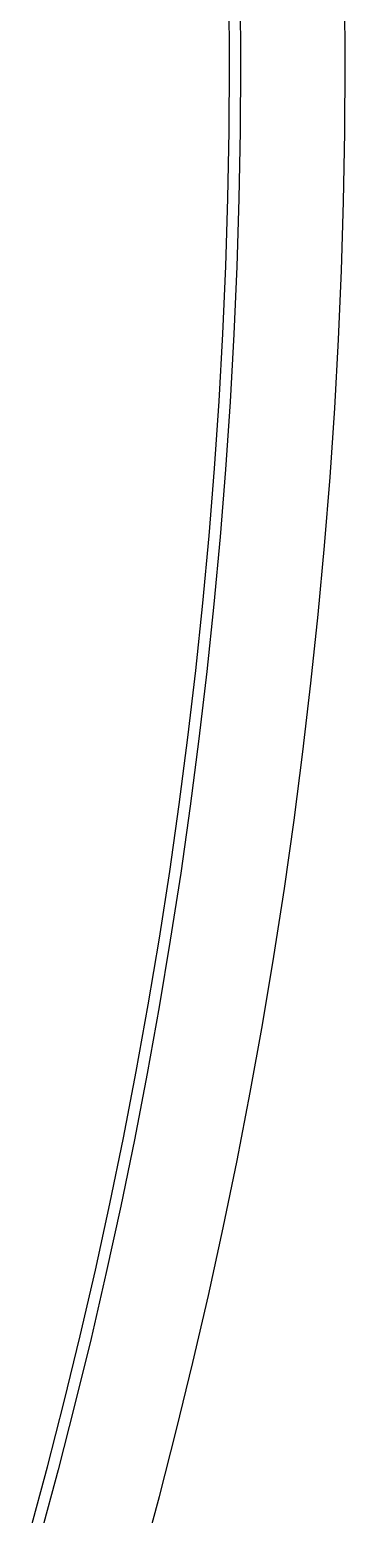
# Model space of a CAD drawing. Extents: x -16 to 132, y -40 to 113.
# Drawn here: x 127.43 to 131.72, y 17.07 to 37.27 of the extents above; entities that cross this region are included whole.
import ezdxf

# ---------------------------------------------------------------- set-up
doc = ezdxf.new("R2010")
doc.units = 0

msp = doc.modelspace()

# ---------------------------------------------------------------- linework, layer by layer
for p, q in [((130.145, 36.8136), (130.14, 37.733)), ((130.29, 37.7349), (130.295, 36.8136)), ((131.72, 36.8136), (131.715, 37.7524)), ((130.14, 35.8942), (130.145, 36.8136)), ((130.295, 36.8136), (130.29, 35.8923)), ((131.715, 35.8748), (131.72, 36.8136)), ((130.123, 34.9749), (130.14, 35.8942)), ((130.29, 35.8923), (130.273, 34.9712)), ((131.697, 34.9362), (131.715, 35.8748)), ((130.095, 34.0558), (130.123, 34.9749)), ((130.273, 34.9712), (130.245, 34.0503)), ((131.669, 33.9978), (131.697, 34.9362)), ((130.055, 33.1372), (130.095, 34.0558)), ((130.245, 34.0503), (130.205, 33.1299)), ((131.628, 33.0599), (131.669, 33.9978)), ((130.004, 32.2191), (130.055, 33.1372)), ((130.205, 33.1299), (130.154, 32.2099)), ((131.576, 32.1226), (131.628, 33.0599)), ((129.942, 31.3018), (130.004, 32.2191)), ((130.154, 32.2099), (130.092, 31.2907)), ((131.513, 31.1859), (131.576, 32.1226)), ((129.869, 30.3852), (129.942, 31.3018)), ((130.092, 31.2907), (130.019, 30.3724)), ((131.438, 30.2501), (131.513, 31.1859)), ((129.785, 29.4697), (129.869, 30.3852)), ((130.019, 30.3724), (129.934, 29.455)), ((131.352, 29.3153), (131.438, 30.2501)), ((129.689, 28.5552), (129.785, 29.4697)), ((129.934, 29.455), (129.838, 28.5387)), ((131.254, 28.3816), (131.352, 29.3153)), ((129.582, 27.642), (129.689, 28.5552)), ((129.838, 28.5387), (129.731, 27.6236)), ((131.145, 27.4492), (131.254, 28.3816)), ((129.464, 26.7301), (129.582, 27.642)), ((129.731, 27.6236), (129.612, 26.71)), ((131.024, 26.5182), (131.145, 27.4492)), ((129.334, 25.8198), (129.464, 26.7301)), ((129.612, 26.71), (129.483, 25.7978)), ((130.892, 25.5887), (131.024, 26.5182)), ((129.194, 24.9112), (129.334, 25.8198)), ((129.483, 25.7978), (129.342, 24.8873)), ((130.749, 24.661), (130.892, 25.5887)), ((129.042, 24.0043), (129.194, 24.9112)), ((129.342, 24.8873), (129.19, 23.9786)), ((130.594, 23.735), (130.749, 24.661)), ((128.88, 23.0993), (129.042, 24.0043)), ((129.19, 23.9786), (129.027, 23.0719)), ((130.428, 22.8111), (130.594, 23.735)), ((128.706, 22.1965), (128.88, 23.0993)), ((129.027, 23.0719), (128.853, 22.1672)), ((130.25, 21.8892), (130.428, 22.8111)), ((128.521, 21.2958), (128.706, 22.1965)), ((128.853, 22.1672), (128.668, 21.2647)), ((130.062, 20.9696), (130.25, 21.8892)), ((128.325, 20.3974), (128.521, 21.2958)), ((128.668, 21.2647), (128.471, 20.3646)), ((129.862, 20.0524), (130.062, 20.9696)), ((128.118, 19.5016), (128.325, 20.3974)), ((128.471, 20.3646), (128.264, 19.4669)), ((129.65, 19.1377), (129.862, 20.0524)), ((127.9, 18.6083), (128.118, 19.5016)), ((128.264, 19.4669), (128.045, 18.5719)), ((129.428, 18.2256), (129.65, 19.1377)), ((127.671, 17.7178), (127.9, 18.6083)), ((128.045, 18.5719), (127.816, 17.6796)), ((129.194, 17.3164), (129.428, 18.2256)), ((127.431, 16.8302), (127.671, 17.7178)), ((127.816, 17.6796), (127.576, 16.7901)), ((128.949, 16.4101), (129.194, 17.3164))]:
    msp.add_line(p, q)

doc.saveas('drawing.dxf')
